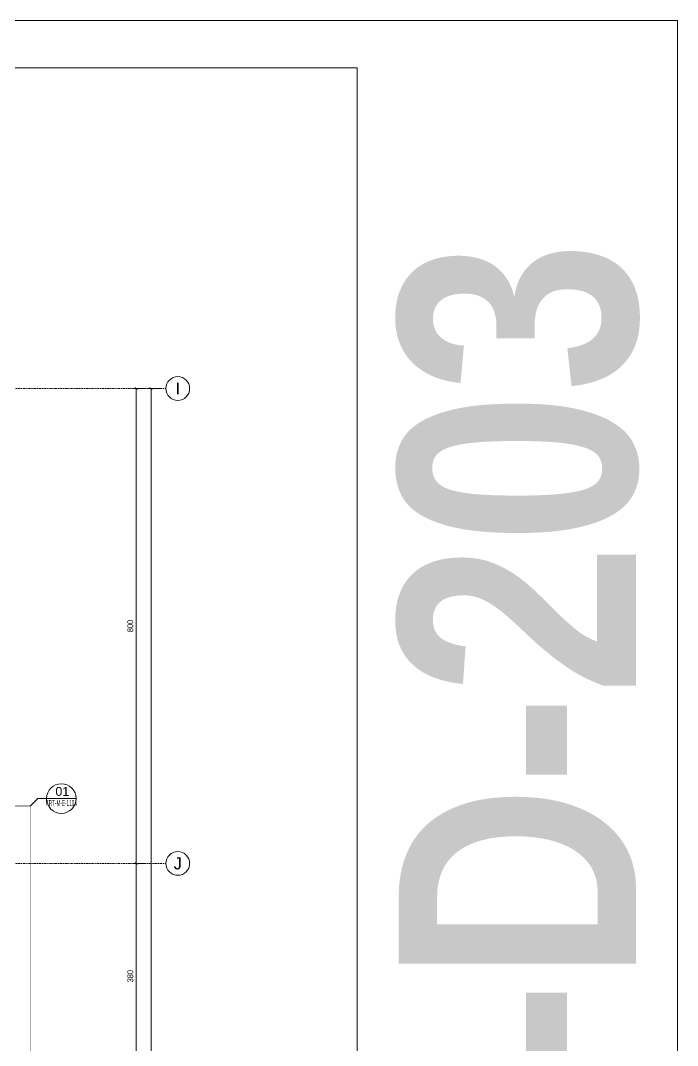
# Model space of a CAD drawing. Extents: x -1439 to 23780, y -1362 to 4476.
# Drawn here: x 22672 to 23780, y 2478 to 4205 of the extents above; entities that cross this region are included whole.
import ezdxf
from ezdxf.enums import TextEntityAlignment as Align

# ---------------------------------------------------------------- set-up
doc = ezdxf.new("R2010")
doc.units = 0
doc.header["$MEASUREMENT"] = 0
doc.linetypes.add('Audi$0$DASHDOT2', pattern=[0.5, 0.25, -0.125, 0, -0.125])
doc.linetypes.add('Audi$0$HIDDEN2', pattern=[4.7625, 3.175, -1.5875])
doc.layers.get('0').update_dxf_attribs({"color": 9, "lineweight": 9})
doc.layers.get('Defpoints').update_dxf_attribs({"color": 9, "lineweight": 9})
for name, color, linetype, lineweight in [('40A', 9, 'Continuous', 9), ('Audi$0$21', 8, 'Continuous', 9), ('Audi$0$24', 8, 'Audi$0$DASHDOT2', 9), ('Audi$0$25', 8, 'Continuous', 9)]:
    doc.layers.add(name, color=color, linetype=linetype, lineweight=lineweight)
doc.layers.add('Audi$0$40A', color=8, linetype='Continuous', lineweight=9, plot=False)
doc.styles.add('Audi$0$Arial', font='arial.ttf', dxfattribs={"height": 2.5})
doc.styles.add('Audi$0$MuuM_TEXT-STANDART', font='ARIALN.TTF')
doc.styles.add('MuuM_TEXT-BOLD', font='ARIALNB.TTF')
doc.dimstyles.new('Audi$0$MuuM_DIM50', dxfattribs={"dimscale": 5, "dimtxt": 2, "dimasz": 1, "dimexe": 1, "dimexo": 1, "dimgap": 1, "dimtad": 1, "dimdec": 1, "dimrnd": 0.5, "dimdsep": 46, "dimtxsty": 'Audi$0$MuuM_TEXT-STANDART', "dimblk": 'Audi$0$_ArchTick', "dimcen": 0, "dimdle": 0.15, "dimclrd": 256, "dimclre": 256, "dimclrt": 256, "dimadec": 0, "dimazin": 0, "dimtfac": 5, "dimtdec": 1, "dimtix": 1, "dimtmove": 2, "dimatfit": 3, "dimldrblk": 'Audi$0$_Dot', "dimfxl": 3, "dimfxlon": 1, "dimtolj": 1, "dimlwd": -1, "dimlwe": -1, "dimarcsym": 0})

# ---------------------------------------------------------------- blocks, each defined once
blk = doc.blocks.new('Audi$0$0_detailbox1')
blk.add_lwpolyline([(10.41, -2.5), (7.91, 0), (-5, 0)])
blk.add_circle((0, 0), 5)
at = {"style": 'Audi$0$Arial'}
blk.add_attdef('DETAYADI', text='', height=3, dxfattribs=at).set_placement((0, 0), align=Align.BOTTOM_CENTER)
blk.add_attdef('PAFTAADI', text='', height=2, dxfattribs=at).set_placement((0, -0.5), align=Align.TOP_CENTER)
blk = doc.blocks.new('Audi$0$0_aks')
at = {"linetype": 'Continuous'}
blk.add_circle((0, 0), 2, dxfattribs=at)
at = {"style": 'Audi$0$Arial'}
blk.add_attdef('AKS', text='', height=2, dxfattribs=at).set_placement((0, 0), align=Align.MIDDLE_CENTER)
blk = doc.blocks.new('Audi$0$_ArchTick')
at = {"color": 0, "linetype": 'ByBlock', "const_width": 0.15}
blk.add_lwpolyline([(-0.5, -0.5), (0.5, 0.5)], dxfattribs=at)
blk = doc.blocks.new('*D499')
at = {"layer": 'Audi$0$25', "transparency": 16777216}
for p, q in [((325, 800), (305, 800)), ((310, 800.8), (310, -0.7)), ((325, 0), (305, 0))]:
    blk.add_line(p, q, dxfattribs=at)
at = {"layer": 'Defpoints', "color": 0, "transparency": 16777216}
for p in [(360, 800), (310, 0), (360, 0)]:
    blk.add_point(p, dxfattribs=at)
at = {"layer": 'Audi$0$25', "transparency": 16777216, "xscale": 5, "yscale": 5, "zscale": 5}
for p, rotation in [((310, 800), 90), ((310, 0), 270)]:
    blk.add_blockref('Audi$0$_ArchTick', p, dxfattribs=dict(at, rotation=rotation))
at = {"layer": 'Audi$0$25', "transparency": 16777216, "insert": (299.9, 400), "char_height": 10, "attachment_point": 5, "rotation": 90, "style": 'Audi$0$MuuM_TEXT-STANDART'}
blk.add_mtext('\\A1;800', dxfattribs=at)
blk = doc.blocks.new('Audi$0$_Dot')
at = {"color": 0, "linetype": 'ByBlock', "lineweight": -2}
blk.add_line((-0.5, 0), (-1, 0), dxfattribs=at)
at = {"color": 0, "linetype": 'ByBlock', "const_width": 0.5}
blk.add_lwpolyline([(-0.25, 0, 1), (0.25, 0, 1)], format="xyb", close=True, dxfattribs=at)
blk = doc.blocks.new('*D514')
at = {"layer": 'Audi$0$25', "transparency": 16777216}
for p, q in [((350, 800), (330, 800)), ((335, -2440.8), (335, 800.8)), ((350, -2440), (330, -2440))]:
    blk.add_line(p, q, dxfattribs=at)
at = {"layer": 'Defpoints', "color": 0, "transparency": 16777216}
for p in [(335, 800), (360, 800), (360, -2440)]:
    blk.add_point(p, dxfattribs=at)
at = {"layer": 'Audi$0$25', "transparency": 16777216, "xscale": 5, "yscale": 5, "zscale": 5}
for p, rotation in [((335, 800), 90), ((335, -2440), 270)]:
    blk.add_blockref('Audi$0$_ArchTick', p, dxfattribs=dict(at, rotation=rotation))
at = {"layer": 'Audi$0$25', "transparency": 16777216, "insert": (324.9, -820), "char_height": 10, "attachment_point": 5, "rotation": 90, "style": 'Audi$0$MuuM_TEXT-STANDART'}
blk.add_mtext('\\A1;3240', dxfattribs=at)
blk = doc.blocks.new('*D515')
at = {"layer": 'Audi$0$25', "transparency": 16777216}
for p, q in [((325, 0), (305, 0)), ((310, 0.8), (310, -380.7)), ((325, -380), (305, -380))]:
    blk.add_line(p, q, dxfattribs=at)
at = {"layer": 'Defpoints', "color": 0, "transparency": 16777216}
for p in [(360, 0), (310, -380), (360, -380)]:
    blk.add_point(p, dxfattribs=at)
at = {"layer": 'Audi$0$25', "transparency": 16777216, "xscale": 5, "yscale": 5, "zscale": 5}
for p, rotation in [((310, 0), 90), ((310, -380), 270)]:
    blk.add_blockref('Audi$0$_ArchTick', p, dxfattribs=dict(at, rotation=rotation))
at = {"layer": 'Audi$0$25', "transparency": 16777216, "insert": (299.9, -190), "char_height": 10, "attachment_point": 5, "rotation": 90, "style": 'Audi$0$MuuM_TEXT-STANDART'}
blk.add_mtext('\\A1;380', dxfattribs=at)
blk = doc.blocks.new('Audi$0$P-AKS_AUDI')
at = {"layer": 'Audi$0$24'}
for points in [[(-3840, 800), (360, 800)], [(-3840, 0), (360, 0)]]:
    blk.add_lwpolyline(points, dxfattribs=at)
at = {"layer": 'Audi$0$24', "xscale": 10, "yscale": 10, "zscale": 10}
for p, values in [((380, 800), {'AKS': 'I'}), ((380, 0), {'AKS': 'J'})]:
    blk.add_blockref('Audi$0$0_aks', p, dxfattribs=at).add_auto_attribs(values)
at = {"layer": 'Audi$0$25'}
for base, p1, p2, picture, middle in [((310, 0), (360, 800), (360, 0), '*D499', (299.89, 400)), ((335, 800), (360, -2440), (360, 800), '*D514', (324.89, -820)), ((310, -380), (360, 0), (360, -380), '*D515', (299.89, -190))]:
    dim = blk.add_linear_dim(base=base, p1=p1, p2=p2, angle=90, dimstyle='Audi$0$MuuM_DIM50', dxfattribs=at)
    dim.commit()
    dim.dimension.update_dxf_attribs({"geometry": picture, "text_midpoint": middle})
blk = doc.blocks.new('Audi$0$ÇATI KATI PLANI')
at = {"layer": 'Audi$0$24'}
blk.add_blockref('Audi$0$P-AKS_AUDI', (22557.5, 2785), dxfattribs=at)

msp = doc.modelspace()

# ---------------------------------------------------------------- linework, layer by layer
at = {"layer": 'Audi$0$21', "linetype": 'Audi$0$HIDDEN2', "ltscale": 0.1, "const_width": 1}
msp.add_lwpolyline([(21982.2, 2881.81), (22689.19, 2881.81), (22689.19, 2449.05), (21982.2, 2449.05)], close=True, dxfattribs=at)
at = {"layer": 'Audi$0$40A'}
for points in [[(23780, 4205), (17835, 4205), (17835, 0), (23780, 0)], [(23240.06, 80), (17915, 80), (17915, 4125), (23240.06, 4125)]]:
    msp.add_lwpolyline(points, close=True, dxfattribs=at)

# ---------------------------------------------------------------- block references
msp.add_blockref('Audi$0$ÇATI KATI PLANI', (0, 0))
at = {"layer": 'Audi$0$21'}
ref = msp.add_blockref('Audi$0$0_detailbox1', (22741.24, 2894.31), dxfattribs=dict(at, xscale=-5, yscale=5, zscale=5))
ref.add_attrib('DETAYADI', '01', dxfattribs={"layer": '0', "height": 15, "style": 'Audi$0$Arial'}).set_placement((22742.81, 2894.31), align=Align.BOTTOM_CENTER)
ref.add_attrib('PAFTAADI', 'KRT-M-E-1104', dxfattribs={"layer": '0', "height": 10, "style": 'Audi$0$Arial', "width": 0.45}).set_placement((22741.07, 2891.81), align=Align.TOP_CENTER)

# ---------------------------------------------------------------- texts
at = {"layer": '40A', "style": 'MuuM_TEXT-BOLD'}
msp.add_text('94-KRT-E-D-203', height=400, rotation=90, dxfattribs=at).set_placement((23710.06, 2102.5), align=Align.CENTER)

doc.saveas('drawing.dxf')
